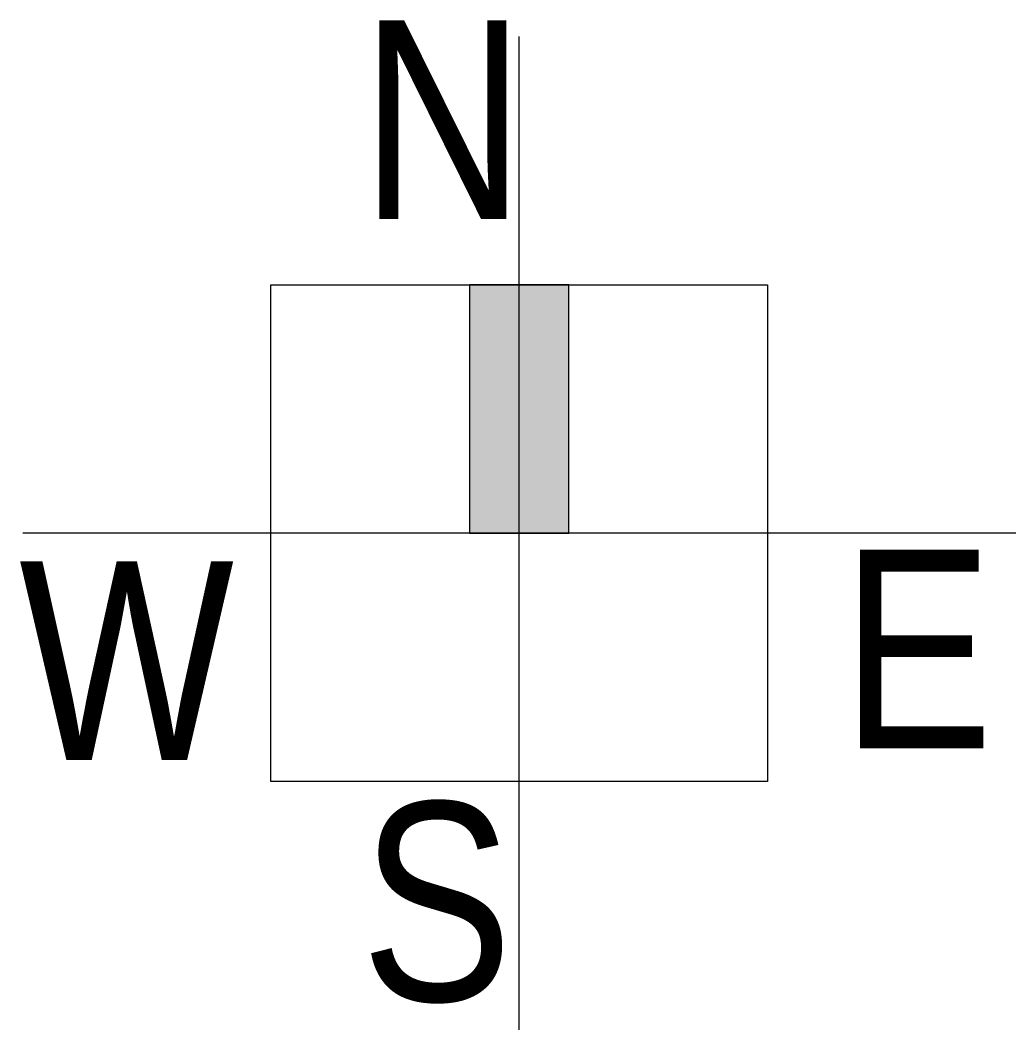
# Model space of a CAD drawing. Header units: inches. Extents: x -250485 to 735580, y -140410 to 288049.
# Drawn here: x -15822.76 to -15814.02, y 288039.73 to 288048.59 of the extents above; entities that cross this region are included whole.
import ezdxf

# ---------------------------------------------------------------- set-up
doc = ezdxf.new("R2010")
doc.units = ezdxf.units.IN
doc.header["$MEASUREMENT"] = 0
doc.layers.get('0').update_dxf_attribs({"lineweight": 0})
doc.layers.add('Discharge Pipe', color=1, linetype='Continuous')
doc.layers.add('TEX', color=7, linetype='Continuous', lineweight=0)
doc.styles.add('ROMANS', font='arial.ttf')

# ---------------------------------------------------------------- blocks, each defined once
blk = doc.blocks.new('JKLKL')
blk.add_hatch(color=8).paths.add_polyline_path([(64065.478, -20889.143), (64056.617, -20889.143), (64056.617, -20911.294), (64065.478, -20911.294)])
at = {"color": 8}
for points in [[(64061.048, -20955.598), (64061.048, -20911.294), (64061.048, -20866.991)], [(64105.351, -20911.294), (64061.048, -20911.294), (64016.744, -20911.294)]]:
    blk.add_lwpolyline(points, dxfattribs=at)
for points in [[(64083.2, -20933.446), (64038.896, -20933.446), (64038.896, -20889.143), (64083.2, -20889.143)], [(64065.478, -20889.143), (64056.617, -20889.143), (64056.617, -20911.294), (64065.478, -20911.294)]]:
    blk.add_lwpolyline(points, close=True, dxfattribs=at)
blk = doc.blocks.new('FFF')
at = {"layer": 'TEX', "xscale": 0.6138615492382087, "yscale": 0.6138615492382087, "zscale": 0.6138615492382087}
blk.add_blockref('JKLKL', (-98055.837, 45703.594), dxfattribs=at)
at = {"layer": 'TEX', "char_height": 10.87787, "attachment_point": 1, "style": 'ROMANS'}
for s, insert in [('{\\fArial Narrow|b0|i0|c0|p34;N}', (-58739.901, 32895.043)), ('{\\fArial Narrow|b0|i0|c0|p34;E}', (-58713.578, 32866.047)), ('{\\fArial Narrow|b0|i0|c0|p34;W}', (-58758.607, 32865.406)), ('{\\fArial Narrow|b0|i0|c0|p34;S}', (-58739.901, 32852.22))]:
    blk.add_mtext(s, dxfattribs=dict(at, insert=insert))

msp = doc.modelspace()

# ---------------------------------------------------------------- block references
at = {"layer": 'Discharge Pipe', "lineweight": 5, "xscale": 0.1603192126349313, "yscale": 0.1603192126349313, "zscale": 0.1603192126349313}
msp.add_blockref('FFF', (-6402.6362, 282774.8812, 0.885), dxfattribs=at)

doc.saveas('drawing.dxf')
